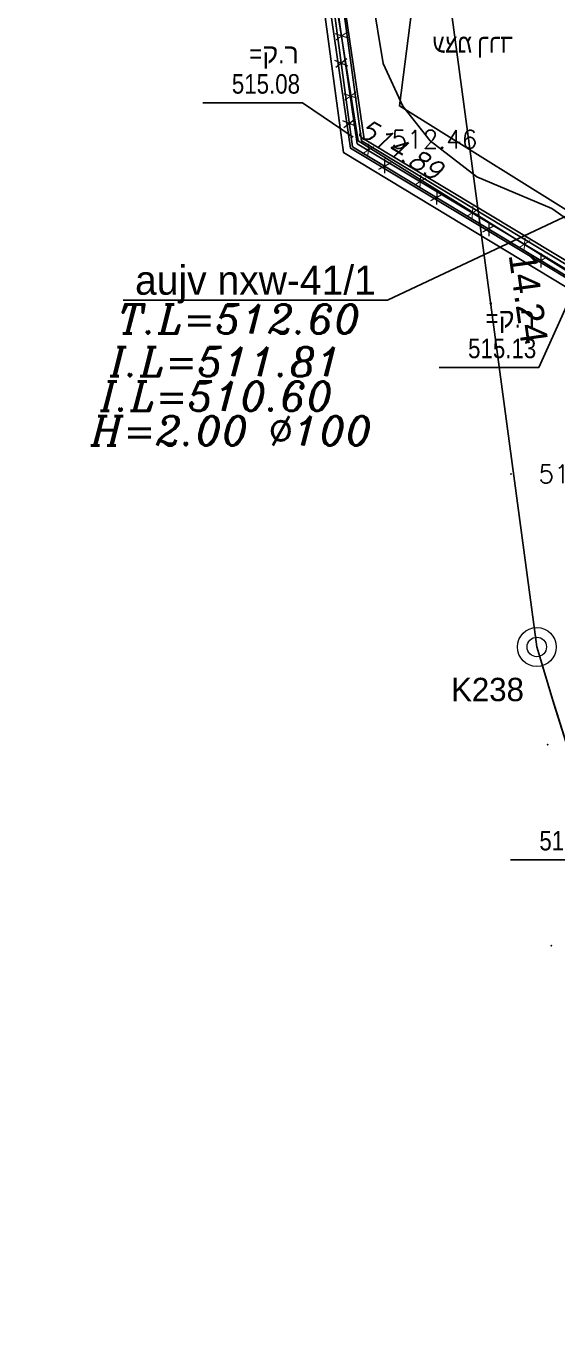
# Model space of a CAD drawing. Header units: metres. Extents: x 222509 to 223547, y 765290 to 766147.
# Drawn here: x 223017.95 to 223028.87, y 765844.63 to 765871.28 of the extents above; entities that cross this region are included whole.
import ezdxf
from ezdxf import colors
from ezdxf.entities.mleader import LeaderData, LeaderLine
from ezdxf.enums import TextEntityAlignment as Align
from ezdxf.math import Vec2, Vec3

# ---------------------------------------------------------------- set-up
doc = ezdxf.new("R2010")
doc.units = ezdxf.units.M
doc.linetypes.add('DASHED', pattern=[19.05, 12.7, -6.35])
for name, color, linetype in [('Biuv-Metuhnan', 240, 'Continuous'), ('GADER', 6, 'Continuous'), ('K', 8, 'Continuous'), ('KER', 8, 'Continuous'), ('pcell', 160, 'Continuous'), ('PNT', 8, 'Continuous'), ('PNT2510', 8, 'Continuous'), ('PNTELEV', 5, 'Continuous'), ('PNTELEV2510', 7, 'Continuous'), ('R-K', 8, 'Continuous'), ('R-K GOVA', 8, 'Continuous'), ('Sewage-man-names', 240, 'Continuous'), ('T', 8, 'Continuous'), ('Tcontours0', 250, 'Continuous')]:
    doc.layers.add(name, color=color, linetype=linetype)
for name, color, linetype, lineweight in [('C1602_0', 3, 'Continuous', 13), ('C1602_1', 6, 'Continuous', 13), ('C1609_0', 8, 'Continuous', 13), ('C1610_0', 8, 'Continuous', 13), ('M2401', 8, 'DASHED', 25), ('M2405', 8, 'DASHED', 25), ('M2601', 8, 'Continuous', 25), ('M2605', 8, 'Continuous', 25)]:
    doc.layers.add(name, color=color, linetype=linetype, lineweight=lineweight)
doc.styles.add('GLONASS', font='techno_n.shx', dxfattribs={"width": 0.86})
doc.styles.add('ITALIC', font='italic')
doc.styles.add('miryal', font='miryl')
doc.styles.add('PTXT', font='txt.shx')
doc.styles.get("Standard").update_dxf_attribs({"font": 'arial.ttf'})
doc.styles.add('TAZAR_HEBTXT', font='HEBTXT.SHX')
doc.styles.add('TECHN_MT', font='techn_mt.shx')

# ---------------------------------------------------------------- blocks, each defined once
blk = doc.blocks.new('SRVPNO9')
at = {"layer": 'PNTELEV2510', "style": 'PTXT', "oblique": 15}
blk.add_attdef('ELEV2', text='', height=1, dxfattribs=at).set_placement((-0.035, -1.723), align=Align.CENTER)
blk = doc.blocks.new('C1610', base_point=(0, 0, -9000))
at = {"color": 7, "linetype": 'Continuous'}
for radius in [1, 0.5]:
    blk.add_circle((0, 0), radius, dxfattribs=at)
at = {"color": 7, "style": 'TAZAR_HEBTXT'}
for tag, p, p2 in [('POINT_NAME', (-14.8, 1.54), (14.8, 1.54)), ('MARK_DESC', (2.2, -0.6), (31.8, -0.6))]:
    blk.add_attdef(tag, text='', height=1.2, dxfattribs=at).set_placement(p, p2, align=Align.FIT)
at = {"color": 7, "style": 'TAZAR_HEBTXT', "flags": 1}
for tag, p, p2 in [('MARK', (-12.333, -2.5), (12.333, -2.5)), ('CLASS', (-12.333, -4), (12.333, -4)), ('SOURCE', (-12.333, -5.5), (12.333, -5.5)), ('TOPO', (-12.333, -7), (12.333, -7))]:
    blk.add_attdef(tag, text='', height=1, dxfattribs=at).set_placement(p, p2, align=Align.FIT)
for tag, p, p2 in [('HEIGHT', (-12.333, -8.5), (12.333, -8.5)), ('COMMENT', (-12.333, -10), (12.333, -10))]:
    blk.add_attdef(tag, text='', height=1, rotation=360, dxfattribs=at).set_placement(p, p2, align=Align.FIT)
blk = doc.blocks.new('C1609')
at = {"color": 2}
for start, end in [(90.00001, 270.00001), (270.00001, 90.00001)]:
    blk.add_arc((0, 0), 0.04, start, end, dxfattribs=at)
at = {"color": 2, "style": 'TAZAR_HEBTXT'}
for tag, p, p2 in [('CROSS', (-172.667, 1.26), (172.667, 1.26)), ('CALC_LENGTH', (-17.267, 1.26), (17.267, 1.26)), ('LEGAL_LENGTH', (-17.267, 1.26), (17.267, 1.26)), ('RADIUS', (-17.267, 1.26), (17.267, 1.26))]:
    blk.add_attdef(tag, text='', height=1.4, dxfattribs=at).set_placement(p, p2, align=Align.FIT)
at = {"color": 2, "style": 'TAZAR_HEBTXT', "flags": 1}
for tag, p, p2 in [('LINE_NAME', (-12.333, -4.5), (12.333, -4.5)), ('TOPO', (-12.333, -6), (12.333, -6)), ('COMMENT', (-12.333, -7.5), (12.333, -7.5))]:
    blk.add_attdef(tag, text='', height=1, dxfattribs=at).set_placement(p, p2, align=Align.FIT)
blk = doc.blocks.new('G$CAC2BD834')
at = {"layer": 'C1602_0'}
blk.add_lwpolyline([(223032.871, 765846.205, -0.028923), (223028.452, 765858.519), (223026.555, 765872.634), (223026.272, 765899.746, -0.121783), (223033.343, 765941.571), (223034.139, 765941.708), (223045.284, 765944.156), (223047.88, 765944.398), (223096.418, 765948.913), (223119.705, 765947.412)], format="xyb", dxfattribs=at)
at = {"layer": 'C1602_1'}
blk.add_lwpolyline([(223032.871, 765846.205, -0.028923), (223028.452, 765858.519), (223026.555, 765872.634), (223026.272, 765899.746, -0.121783), (223033.343, 765941.571), (223034.139, 765941.708), (223045.284, 765944.156), (223047.88, 765944.398), (223065.396, 765931.743), (223065.902, 765931.378), (223058.025, 765921.247, 0.53793), (223044.964, 765915.588), (223043.045, 765897.759), (223041.149, 765880.129), (223043.997, 765864.246), (223046.852, 765848.298)], format="xyb", dxfattribs=at)
at = {"layer": 'GADER'}
blk.add_lwpolyline([(223030.38, 765853.317), (223029.557, 765865.843), (223024.665, 765868.798), (223024.152, 765872.562), (223023.532, 765876.7)], dxfattribs=at)
at = {"layer": 'KER'}
for points in [[(223030.181, 765853.304), (223029.365, 765865.726), (223024.479, 765868.677), (223023.954, 765872.533), (223023.334, 765876.671)], [(223030.58, 765853.33), (223029.75, 765865.96), (223024.85, 765868.92), (223024.35, 765872.59), (223023.73, 765876.73)]]:
    blk.add_lwpolyline(points, dxfattribs=at)
at = {"layer": 'PNT2510'}
blk.add_point((223024.85, 765868.92, 514.89), dxfattribs=at)
at = {"layer": 'R-K GOVA'}
for points, elevation in [([(223024.677, 765868.994), (223023.632, 765869.699), (223021.586, 765869.699)], -517.14), ([(223029.32, 765866.1), (223028.491, 765864.263), (223026.445, 765864.263)], -517.14), ([(223030.48, 765853.44), (223029.956, 765854.147), (223027.91, 765854.147)], -5.65)]:
    blk.add_lwpolyline(points, dxfattribs=dict(at, elevation=elevation))
at = {"layer": 'Tcontours0', "elevation": 515}
blk.add_lwpolyline([(223026.025, 765872.75), (223025.628, 765869.638), (223029.69, 765867.103), (223030.764, 765867.173), (223037.521, 765868.802), (223038.622, 765867.67), (223039.786, 765866.621), (223040.962, 765863.911), (223041.419, 765864.635), (223044.683, 765864.43)], dxfattribs=at)
at = {"layer": 'C1609_0'}
ref = blk.add_blockref('C1609', (223027.503, 765865.576), dxfattribs=dict(at, xscale=0.4, yscale=0.4, zscale=0.4, rotation=277.65))
ref.add_attrib('CALC_LENGTH', '14.24', dxfattribs={"layer": '0', "height": 0.56, "rotation": 278, "style": 'TAZAR_HEBTXT'}).set_placement((223028.002, 765865.646), align=Align.CENTER)
at = {"layer": 'C1610_0'}
ref = blk.add_blockref('C1610', (223028.452, 765858.519), dxfattribs=dict(at, xscale=0.4, yscale=0.4, zscale=0.4))
ref.add_attrib('POINT_NAME', 'K238', dxfattribs={"layer": '0', "height": 0.48, "rotation": 0, "style": 'TAZAR_HEBTXT'}).set_placement((223027.438, 765857.405), align=Align.CENTER)
at = {"layer": 'PNT2510'}
ref = blk.add_blockref('SRVPNO9', (223024.85, 765868.92, 514.89), dxfattribs=dict(at, xscale=0.4, yscale=0.4, zscale=0.4))
ref.add_attrib('ELEV2', '514.89', dxfattribs={"layer": 'PNTELEV2510', "height": 0.4, "rotation": 329.268, "style": 'PTXT', "oblique": 15}).set_placement((223025.545, 765868.571, 514.89), align=Align.CENTER)
at = {"layer": 'GADER', "style": 'PTXT'}
for rotation, p in [(277.7582, (223024.431, 765870.514)), (277.7582, (223024.6, 765869.275)), (328.8646, (223025.323, 765868.401)), (328.8646, (223026.393, 765867.754)), (328.8646, (223027.463, 765867.108)), (328.8646, (223028.533, 765866.462))]:
    blk.add_text('X', height=0.25, rotation=rotation, dxfattribs=at).set_placement(p, align=Align.MIDDLE_CENTER)
at = {"layer": 'R-K', "style": 'TECHN_MT', "width": 1.00001}
for p in [(223023.562, 765870.512, -849.72), (223028.421, 765865.077, -849.72)]:
    blk.add_text('=ק.ר', height=0.4, dxfattribs=at).set_placement(p, align=Align.RIGHT)
at = {"layer": 'R-K GOVA', "style": 'TECHN_MT', "width": 1.00001}
for s, p in [('515.08', (223023.583, 765869.889, -849.72)), ('515.13', (223028.441, 765864.453, -849.72)), ('513.83', (223029.907, 765854.338, -338.23))]:
    blk.add_text(s, height=0.4, dxfattribs=at).set_placement(p, align=Align.RIGHT)
blk = doc.blocks.new('SRVPNO1')
at = {"layer": 'PNTELEV', "color": 8, "style": 'PTXT'}
blk.add_attdef('ELEV2', (1.5, -0.5), '', height=1, dxfattribs=at)
blk = doc.blocks.new('G$C9B10AD15')
at = {"layer": 'GADER'}
blk.add_lwpolyline([(223102.867, 765750.639), (223107.731, 765752.845, 0.222322), (223109.233, 765757.085), (223108.564, 765762.659), (223116.39, 765765.917), (223118.669, 765761.143, 0.428928), (223122.797, 765759.486, 0.133732), (223124.228, 765760.52), (223126.931, 765764.433, 0.128739), (223127.489, 765770.43), (223125.764, 765774.785, 0.214233), (223117.271, 765783.143), (223106.671, 765787.818), (223096.054, 765792.674), (223077.601, 765801.3), (223057.898, 765810.53), (223046.621, 765815.7, -0.047574), (223039.174, 765820.352, -0.19257), (223031.748, 765835.088), (223031.287, 765840.87), (223030.625, 765850.447), (223029.608, 765865.945), (223024.761, 765868.858), (223023.624, 765876.642)], format="xyb", dxfattribs=at)
at = {"layer": 'K'}
for points in [[(223102.841, 765750.792), (223107.643, 765752.97, 0.220831), (223109.084, 765757.069), (223108.401, 765762.754), (223116.464, 765766.111), (223118.807, 765761.203, 0.42995), (223122.74, 765759.624, 0.133701), (223124.108, 765760.61), (223126.796, 765764.503, 0.127976), (223127.343, 765770.389), (223125.625, 765774.73, 0.214322), (223117.214, 765783.004), (223106.609, 765787.681), (223095.991, 765792.538), (223077.538, 765801.164), (223057.835, 765810.394), (223046.556, 765815.564, -0.047616), (223039.078, 765820.236, -0.192637), (223031.598, 765835.075), (223031.138, 765840.859), (223030.476, 765850.437), (223029.464, 765865.857), (223024.623, 765868.766), (223023.475, 765876.621)], [(223102.917, 765750.497), (223107.818, 765752.72, 0.223751), (223109.382, 765757.101), (223108.726, 765762.564), (223116.316, 765765.724), (223118.532, 765761.083, 0.427989), (223122.855, 765759.347, 0.13377), (223124.348, 765760.43), (223127.065, 765764.364, 0.129488), (223127.634, 765770.47), (223125.904, 765774.84, 0.214145), (223117.327, 765783.282), (223106.732, 765787.955), (223096.117, 765792.81), (223077.665, 765801.436), (223057.961, 765810.666), (223046.686, 765815.835, -0.047532), (223039.269, 765820.468, -0.192502), (223031.897, 765835.1), (223031.437, 765840.881), (223030.775, 765850.457), (223029.753, 765866.033), (223024.899, 765868.95), (223023.772, 765876.664)]]:
    blk.add_lwpolyline(points, format="xyb", dxfattribs=at)
at = {"layer": 'PNT', "color": 252}
for p in [(223024.899, 765868.95, 512.458), (223027.923, 765862.074, 511.789), (223028.678, 765856.509, 511.052), (223028.75, 765852.383, 510.578)]:
    blk.add_point(p, dxfattribs=at)
ref = blk.add_blockref('SRVPNO1', (223024.899, 765868.95, 512.458), dxfattribs=dict(at, xscale=0.375, yscale=0.375, zscale=0.375))
ref.add_attrib('ELEV2', '512.46', (223025.462, 765868.762, 512.458), dxfattribs={"layer": 'PNTELEV', "color": 8, "height": 0.375, "style": 'PTXT'})
ref = blk.add_blockref('SRVPNO1', (223027.923, 765862.074, 511.789), dxfattribs=dict(at, xscale=0.375, yscale=0.375, zscale=0.375))
ref.add_attrib('ELEV2', '511.79', (223028.486, 765861.887, 511.789), dxfattribs={"layer": 'PNTELEV', "color": 8, "height": 0.375, "style": 'PTXT'})
at = {"layer": 'GADER', "style": 'GLONASS', "text_generation_flag": 2, "width": 0.86}
for rotation, p in [(278.312, (223024.437, 765871.074)), (278.312, (223024.618, 765869.838)), (328.9963, (223024.984, 765868.724)), (328.9963, (223026.055, 765868.08)), (328.9963, (223027.127, 765867.436)), (328.9963, (223028.198, 765866.792))]:
    blk.add_text('X', height=0.25, rotation=rotation, dxfattribs=at).set_placement(p, align=Align.MIDDLE_CENTER)
at = {"layer": 'T', "style": 'GLONASS', "text_generation_flag": 2, "width": 0.86}
blk.add_text('דרך מצע', height=0.375, dxfattribs=at).set_placement((223027.956, 765870.732))
blk = doc.blocks.new('G$C915B2375')
at = {"layer": 'pcell'}
blk.add_lwpolyline([(223026.555, 765872.634), (223028.452, 765858.519), (223028.78, 765857.425), (223029.063, 765856.538), (223029.521, 765855.107), (223029.694, 765854.563), (223030.002, 765853.684), (223030.497, 765852.265), (223030.685, 765851.727), (223031.016, 765850.855), (223031.549, 765849.451), (223031.751, 765848.917), (223032.105, 765848.055), (223032.675, 765846.665), (223032.892, 765846.137), (223033.268, 765845.285), (223033.875, 765843.911)], dxfattribs=at)
blk = doc.blocks.new('G$CFB36F9AD')
at = {"layer": 'M2601'}
blk.add_lwpolyline([(223102.867, 765750.639), (223107.731, 765752.845, 0.222322), (223109.233, 765757.085), (223108.564, 765762.659), (223116.39, 765765.917), (223118.669, 765761.143, 0.428928), (223122.797, 765759.486, 0.133732), (223124.228, 765760.52), (223126.931, 765764.433, 0.128739), (223127.489, 765770.43), (223125.764, 765774.785, 0.214233), (223117.271, 765783.143), (223106.671, 765787.818), (223096.054, 765792.674), (223077.601, 765801.3), (223057.898, 765810.53), (223046.621, 765815.7, -0.047574), (223039.174, 765820.352, -0.19257), (223031.748, 765835.088), (223031.287, 765840.87), (223030.625, 765850.447), (223029.608, 765865.945), (223024.761, 765868.858), (223023.624, 765876.642)], format="xyb", dxfattribs=at)
at = {"layer": 'M2605'}
for points in [[(223102.841, 765750.792), (223107.643, 765752.97, 0.220831), (223109.084, 765757.069), (223108.401, 765762.754), (223116.464, 765766.111), (223118.807, 765761.203, 0.42995), (223122.74, 765759.624, 0.133701), (223124.108, 765760.61), (223126.796, 765764.503, 0.127976), (223127.343, 765770.389), (223125.625, 765774.73, 0.214322), (223117.214, 765783.004), (223106.609, 765787.681), (223095.991, 765792.538), (223077.538, 765801.164), (223057.835, 765810.394), (223046.556, 765815.564, -0.047616), (223039.078, 765820.236, -0.192637), (223031.598, 765835.075), (223031.138, 765840.859), (223030.476, 765850.437), (223029.464, 765865.857), (223024.623, 765868.766), (223023.475, 765876.621)], [(223102.917, 765750.497), (223107.818, 765752.72, 0.223751), (223109.382, 765757.101), (223108.726, 765762.564), (223116.316, 765765.724), (223118.532, 765761.083, 0.427989), (223122.855, 765759.347, 0.13377), (223124.348, 765760.43), (223127.065, 765764.364, 0.129488), (223127.634, 765770.47), (223125.904, 765774.84, 0.214145), (223117.327, 765783.282), (223106.732, 765787.955), (223096.117, 765792.81), (223077.665, 765801.436), (223057.961, 765810.666), (223046.686, 765815.835, -0.047532), (223039.269, 765820.468, -0.192502), (223031.897, 765835.1), (223031.437, 765840.881), (223030.775, 765850.457), (223029.753, 765866.033), (223024.899, 765868.95), (223023.772, 765876.664)]]:
    blk.add_lwpolyline(points, format="xyb", dxfattribs=at)
at = {"layer": 'PNT'}
for p in [(223024.899, 765868.95, 512.458), (223027.923, 765862.074, 511.789), (223028.678, 765856.509, 511.052), (223028.75, 765852.383, 510.578)]:
    blk.add_point(p, dxfattribs=at)
ref = blk.add_blockref('SRVPNO1', (223024.899, 765868.95, 512.458), dxfattribs=dict(at, xscale=0.375, yscale=0.375, zscale=0.375))
ref.add_attrib('ELEV2', '512.46', (223025.462, 765868.762, 512.458), dxfattribs={"layer": 'PNTELEV', "color": 8, "height": 0.375, "style": 'PTXT'})
ref = blk.add_blockref('SRVPNO1', (223027.923, 765862.074, 511.789), dxfattribs=dict(at, xscale=0.375, yscale=0.375, zscale=0.375))
ref.add_attrib('ELEV2', '511.79', (223028.486, 765861.887, 511.789), dxfattribs={"layer": 'PNTELEV', "color": 8, "height": 0.375, "style": 'PTXT'})
at = {"layer": 'M2405', "ltscale": 0.1, "style": 'GLONASS', "text_generation_flag": 2, "width": 0.86}
blk.add_text('דרך מצע', height=0.375, dxfattribs=at).set_placement((223027.956, 765870.732))
at = {"layer": 'M2601', "style": 'GLONASS', "text_generation_flag": 2, "width": 0.86}
for rotation, p in [(278.312, (223024.437, 765871.074)), (278.312, (223024.618, 765869.838)), (328.9963, (223024.984, 765868.724)), (328.9963, (223026.055, 765868.08)), (328.9963, (223027.127, 765867.436)), (328.9963, (223028.198, 765866.792))]:
    blk.add_text('X', height=0.25, rotation=rotation, dxfattribs=at).set_placement(p, align=Align.MIDDLE_CENTER)
blk = doc.blocks.new('G$CEBE070F1')
at = {"layer": 'M2401'}
blk.add_polyline3d([(223024.8, 765873.56, 512.76), (223025.29, 765870.51, 512.94), (223025.7, 765869.63, 512.99), (223026.26, 765868.92, 512.99), (223027.22, 765868.18, 513.01), (223028.76, 765867.53, 513.07), (223029.51, 765867, 513.06), (223030.1, 765866.17, 512.96), (223030.46, 765864.91, 512.65), (223031.88, 765840.63, 510.25), (223032.73, 765834.04, 509.72), (223034.49, 765828.2, 509.36), (223036.99, 765823.38, 509.15), (223040.94, 765819.73, 508.9), (223046.14, 765816.55, 508.55)], dxfattribs=at)
at = {"layer": 'M2605'}
blk.add_polyline3d([(223023.47, 765877.01, 511.93), (223024.01, 765873.73, 512.83), (223024.78, 765868.92, 512.98), (223029.53, 765865.96, 513.01)], dxfattribs=at)
blk = doc.blocks.new('G$CDE37A9AE')
at = {"layer": 'Biuv-Metuhnan', "extrusion": (0, 0, -1), "style": 'miryal', "text_generation_flag": 2}
blk.add_text('aujv nxw-41/1', height=0.6, dxfattribs=at).set_placement((-223022.667, 765866.057, 53.5), align=Align.MIDDLE_CENTER)
at = {"layer": 'Sewage-man-names', "style": 'ITALIC'}
for s, p in [('T.L=512.60', (223019.84, 765864.957)), ('I.L=511.81', (223019.677, 765864.081)), ('I.L=510.60', (223019.479, 765863.371)), ('H=2.00 %%c100', (223019.281, 765862.661))]:
    blk.add_text(s, height=0.6, dxfattribs=at).set_placement(p)
at = {"layer": 'Sewage-man-names'}
ml = blk.add_multileader_mtext('Standard', dxfattribs=at)
ml.set_content(' ', color=256)
ml.set_leader_properties()
ml.build(insert=Vec2(0, 0))
ml.multileader.update_dxf_attribs({"dogleg_length": 5.438, "arrow_head_size": 0.5})
ctx = ml.context
ctx.base_point, ctx.arrow_head_size, ctx.plane_origin = Vec3(223014.394, 765865.647), 0.5, Vec3(223027.473, 765864.639)
ctx.text_align_type = 2
notes = []
notes.append((ctx, [(0, (1, 1, 0), (223025.385, 765865.647), (-1, 0), 5.438, [(0, [(223031.841, 765868.688)], 0, [])])]))
ctx.mtext.insert, ctx.mtext.alignment, ctx.mtext.flow_direction = Vec3(223017.947, 765867.648), 3, 5
for ctx, leaders in notes:
    for number, flags, end, landing, length, lines in leaders:
        leader = LeaderData()
        leader.index, (leader.has_last_leader_line, leader.has_dogleg_vector, leader.attachment_direction) = number, flags
        leader.last_leader_point, leader.dogleg_vector, leader.dogleg_length = Vec3(end), Vec3(landing), length
        for number, points, colour, breaks in lines:
            line = LeaderLine()
            line.index, line.vertices, line.color, line.breaks = number, Vec3.list(points), colors.encode_raw_color(colour), breaks
            leader.lines.append(line)
        ctx.leaders.append(leader)

msp = doc.modelspace()

# ---------------------------------------------------------------- block references
for name in ['G$CEBE070F1', 'G$CAC2BD834', 'G$CDE37A9AE', 'G$C915B2375', 'G$C9B10AD15', 'G$CFB36F9AD']:
    msp.add_blockref(name, (0, 0))

doc.saveas('drawing.dxf')
